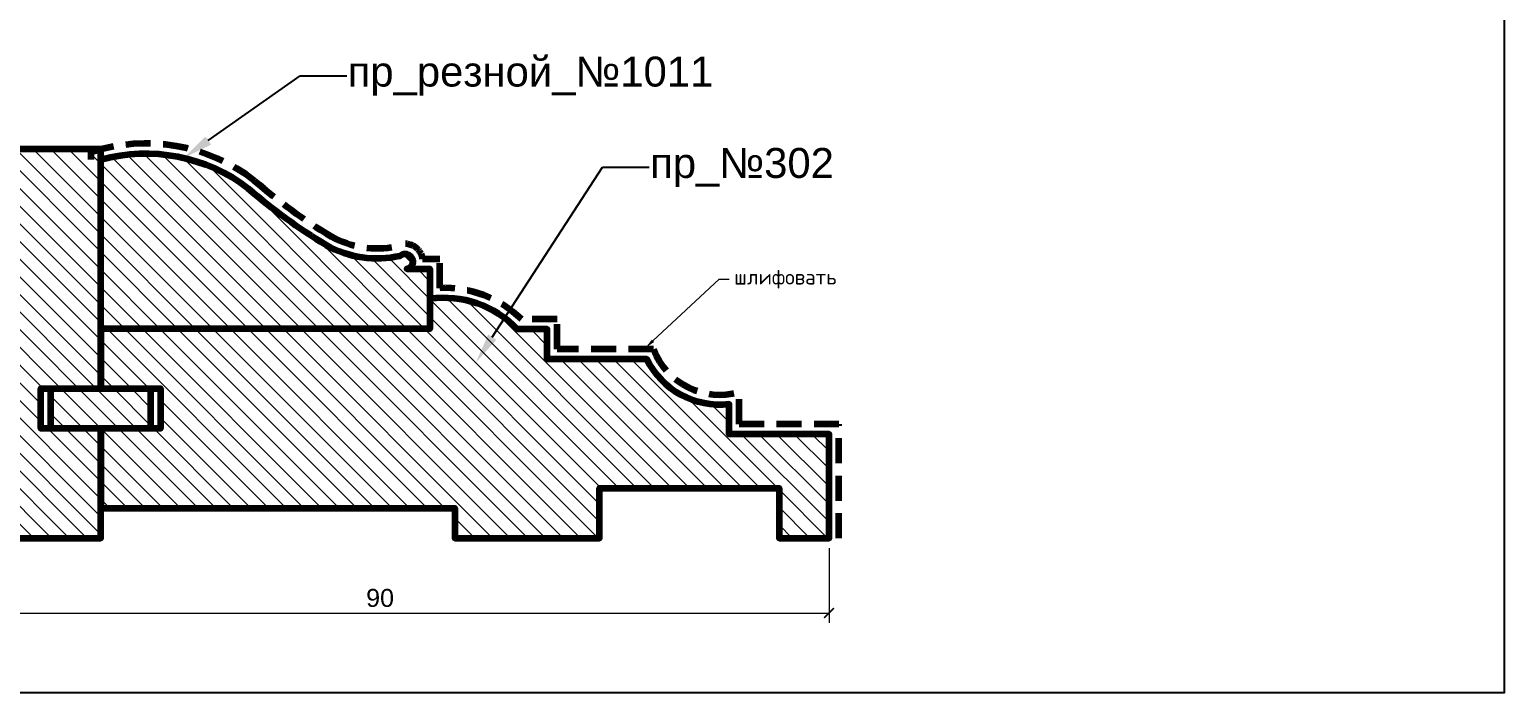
# Model space of a CAD drawing. Header units: millimetres. Extents: x 328 to 553, y -1911 to -1761.
# Drawn here: x 405.5 to 553.4, y -1910.7 to -1844.3 of the extents above; entities that cross this region are included whole.
import ezdxf
from ezdxf import colors
from ezdxf.entities.mleader import LeaderData, LeaderLine
from ezdxf.math import Vec2, Vec3

# ---------------------------------------------------------------- set-up
doc = ezdxf.new("R2010")
doc.units = ezdxf.units.MM
doc.linetypes.add('HIDDEN', pattern=[0.375, 0.25, -0.125])
doc.layers.add('Outside panel', color=7, linetype='Continuous', lineweight=18, true_color=0x7f5e57)
doc.layers.add('линия 50', color=1, linetype='Continuous', lineweight=100)
doc.layers.add('служебный слой РАЗМЕРЫ', color=7, linetype='Continuous', lineweight=9)
doc.layers.add('размеры в модели', color=7, linetype='Continuous')
doc.styles.get("Standard").update_dxf_attribs({"font": 'arial.ttf'})
doc.styles.add('ЕСКД профили текст', font='isocpeur.ttf')
doc.dimstyles.new('M_1', dxfattribs={"dimtxt": 1.8, "dimasz": 1, "dimexe": 1, "dimexo": 1, "dimgap": 0.6, "dimtad": 1, "dimdec": 0, "dimdsep": 46, "dimtxsty": 'Standard', "dimblk": 'ARCHTICK', "dimcen": -5, "dimclrd": 7, "dimclre": 7, "dimclrt": 7, "dimadec": 0, "dimazin": 0, "dimtfac": 1, "dimtdec": 0, "dimtmove": 0, "dimatfit": 3, "dimfxl": 1, "dimtolj": 1, "dimtzin": 0, "dimlwd": 5, "dimlwe": 5, "dimarcsym": 0})
pattern_1 = [(135, (-310931.3890992785, 89374.59559356763), (-0.8838834764831844, -0.8838834764831844), [])]

# ---------------------------------------------------------------- blocks, each defined once
blk = doc.blocks.new('_ArchTick')
at = {"color": 0, "linetype": 'ByBlock', "const_width": 0.15}
blk.add_lwpolyline([(-0.5, -0.5), (0.5, 0.5)], dxfattribs=at)

msp = doc.modelspace()

# ---------------------------------------------------------------- hatches: boundary and pattern name
at = {"layer": 'Outside panel', "ltscale": 1000}
h = msp.add_hatch(dxfattribs=at)
h.set_pattern_fill('ANSI31', color=5, scale=10, angle=90)
h.set_pattern_definition(pattern_1)
h.paths.add_polyline_path([(412.6815266588528, -1884.260447495501), (406.6815266590274, -1884.260447495413), (406.6815266589692, -1880.260447495457), (412.6815266589692, -1880.260447495457), (412.6815290862869, -1856.282283552951), (395.6815290862869, -1856.282283552951), (395.6815266589692, -1895.238608497835), (412.6815266589692, -1895.238608497835)])
h = msp.add_hatch(dxfattribs=at)
h.set_pattern_fill('ANSI31', color=256, scale=10, angle=90)
h.set_pattern_definition(pattern_1)
edge = h.paths.add_edge_path()
edge.add_arc((417.1959260318836, -1873.557604713991), 16.84595581271743, 52.40272443011601, 105.5441714501502)
edge.add_line((412.6815266590274, -1857.327804174653), (412.6815271193336, -1874.282280461572))
edge.add_line((412.6815271193336, -1874.282280461572), (445.6815266590274, -1874.282284279834))
edge.add_line((445.6815266590274, -1874.282284279834), (445.6815266590274, -1868.282284279834))
edge.add_line((445.6815266590274, -1868.282284279834), (443.3593662716739, -1868.282284279834))
edge.add_arc((443.1920429145393, -1867.530302436979), 0.7703725058882243, 282.5445103671722, 491.209210467717)
edge.add_arc((440.3684633717348, -1856.822276007064), 10.389896884081, 240.8063925482159, 282.88022514625686, ccw=False)
edge.add_arc((464.2901697850612, -1817.729235256746), 56.21461589255413, 229.0859792025437, 238.9561863594104, ccw=False)
h = msp.add_hatch(dxfattribs=at)
h.set_pattern_fill('ANSI31', color=256, scale=10, angle=90)
h.set_pattern_definition(pattern_1)
edge = h.paths.add_edge_path()
edge.add_line((467.4320258862863, -1877.31806584989), (457.4320258862863, -1877.31806584989))
edge.add_line((457.4320258862863, -1877.31806584989), (457.4320258862863, -1874.31806584989))
edge.add_line((457.4320258862863, -1874.31806584989), (454.4320258862863, -1874.31806584989))
edge.add_arc((447.1016465628927, -1881.31819905476), 10.13589295084389, 43.67985459444988, 98.05409701104827)
edge.add_line((445.6815266590274, -1871.282284279834), (445.6815266590274, -1874.282284279834))
edge.add_line((445.6815266590274, -1874.282284279834), (412.6815266590274, -1874.282284279834))
edge.add_line((412.6815266590274, -1874.282284279834), (412.6815266589692, -1880.260447495457))
edge.add_line((412.6815266589692, -1880.260447495457), (418.6815266590274, -1880.260447495457))
edge.add_line((418.6815266590274, -1880.260447495457), (418.6815266590274, -1884.260447495457))
edge.add_line((418.6815266590274, -1884.260447495457), (412.6815266588528, -1884.260447495457))
edge.add_line((412.6815266588528, -1884.260447495457), (412.6815266587946, -1892.23861071108))
edge.add_line((412.6815266587946, -1892.23861071108), (448.1815266583289, -1892.238609226784))
edge.add_line((448.1815266583872, -1892.238609226784), (448.1815266583289, -1895.238609224732))
edge.add_line((448.1815266582707, -1895.238609224718), (462.6815266583289, -1895.238610712637))
edge.add_line((462.6815266583289, -1895.238610712637), (462.6815266583289, -1890.238609225751))
edge.add_line((462.6815266583289, -1890.238609225751), (480.6815266583289, -1890.238609225751))
edge.add_line((480.6815266583289, -1890.238609225751), (480.6815266583289, -1895.238609954089))
edge.add_line((480.6815266583289, -1895.238609954089), (485.681529085181, -1895.23860995422))
edge.add_line((485.681529085181, -1895.23860995422), (485.6815266585618, -1884.827322164419))
edge.add_line((485.6815266585036, -1884.827322164419), (475.6815364968788, -1884.827322164419))
edge.add_line((475.6815364968788, -1884.827322164419), (475.6815364968788, -1881.827322164419))
edge.add_arc((474.7296924577968, -1873.767975150826), 8.115360827483489, 205.9414989071294, 276.7356792900267, ccw=False)
h = msp.add_hatch(dxfattribs=at)
h.set_pattern_fill('ANSI31', color=5, scale=10, angle=90)
h.set_pattern_definition(pattern_1)
h.paths.add_polyline_path([(407.6815266589692, -1880.260447495413), (417.6815266589692, -1880.260447495413), (417.6815266589692, -1884.260447495413), (407.6815266589692, -1884.260447495413)])

# ---------------------------------------------------------------- linework, layer by layer
at = {"color": 6, "ltscale": 1000}
msp.add_lwpolyline([(328.3946815304225, -1910.701519339098), (553.3946815304225, -1910.701519339098), (553.3946815304225, -1760.701519339098), (328.3946815304225, -1760.701519339098)], close=True, dxfattribs=at)
at = {"layer": 'линия 50', "color": 7}
msp.add_lwpolyline([(412.6815266587946, -1884.260447495501), (406.6815266589692, -1884.260447495413), (406.6815266589692, -1880.260447495457), (412.6815266589692, -1880.260447495457), (412.6815290862869, -1856.282283552951), (395.6815290862869, -1856.282283552951), (395.6815266589692, -1895.238608497835), (412.6815266589692, -1895.238608497835), (412.6815266587946, -1884.260447495501)], dxfattribs=at)
at = {"layer": 'линия 50', "color": 1, "linetype": 'HIDDEN', "ltscale": 10, "true_color": 0xff0909}
msp.add_lwpolyline([(486.6815192468057, -1895.23868286518), (486.6815273703833, -1883.827394363485), (476.6815266585036, -1883.827394363485), (476.6815266585036, -1880.610463922436, -0.3884751712400353), (468.0869875992357, -1876.318138048955), (458.432016047911, -1876.318138048955), (458.432016047911, -1873.318138048955), (454.8479894480261, -1873.318138048955, 0.204537417098513), (446.6815168206522, -1870.190305982513), (446.6815168206522, -1867.2823564789), (444.9449465946818, -1867.2823564789, 0.538468167295962), (442.273413763236, -1866.01698196806, -0.1799381518526261), (435.8022258228448, -1865.027208228683, -0.0431476253574438), (428.1072253329039, -1859.436010165358, 0.2478962061720784), (411.6815168206522, -1856.585065492691), (411.6815168206522, -1857.329955598223)], format="xyb", dxfattribs=at)
at = {"layer": 'линия 50', "color": 7}
for points in [[(412.6815266590274, -1868.282284279834), (412.6815266590274, -1857.327804174653, -0.2361202371186833), (427.4737698430254, -1860.210239661756, 0.04309354918412824), (435.3006637520448, -1865.892411853725, 0.1856722865447769), (442.684513492306, -1866.950744257527), (442.684513492306, -1866.950744257527, -1.287621886145922), (443.3593662716739, -1868.282284279834), (445.6815266590274, -1868.282284279834), (445.6815266590274, -1874.282284279834), (412.6815271193336, -1874.282280461572), (412.6815266590274, -1857.327804174653)], [(485.6815364968788, -1884.827322164419), (485.6815364968788, -1884.827322164419), (485.6815364968788, -1884.827322164419), (475.6815364968788, -1884.827322164419), (475.6815364968788, -1881.827322164419, -0.3191127304520791), (467.4320258862863, -1877.31806584989), (457.4320258862863, -1877.31806584989), (457.4320258862863, -1874.31806584989), (454.4320258862863, -1874.31806584989, 0.2418064976617539), (445.6815266590274, -1871.282284279834), (445.6815266590274, -1874.282284279834), (445.6815266590274, -1874.282284279834), (445.6815266590274, -1874.282284279834), (412.6815266590274, -1874.282284279834), (412.6815266590274, -1874.282284279834), (412.6815266590274, -1874.282284279834), (412.6815266590274, -1874.282284279834), (412.6815266590274, -1874.282284279834), (412.6815266590274, -1874.282284279834), (412.6815266590274, -1874.282284279834), (412.6815266589692, -1880.260447495457), (418.6815266590274, -1880.260447495457), (418.6815266590274, -1884.260447495457), (412.6815266588528, -1884.260447495457), (412.6815266587946, -1892.23861071108), (412.6815266587946, -1892.23861071108), (412.6815266587946, -1892.23861071108), (448.1815266583872, -1892.238609226784), (448.1815266582707, -1895.238609224718), (462.6815266583289, -1895.238610712637), (462.6815266583289, -1890.238609225751), (480.6815266583289, -1890.238609225751), (480.6815266583289, -1895.23861071092), (480.681529085181, -1895.238609954089), (485.681529085181, -1895.23860995422), (485.6815266585036, -1884.827322164419)]]:
    msp.add_lwpolyline(points, format="xyb", dxfattribs=at)
msp.add_lwpolyline([(407.6815266589692, -1880.260447495413), (417.6815266589692, -1880.260447495413), (417.6815266589692, -1884.260447495413), (407.6815266589692, -1884.260447495413)], close=True, dxfattribs=at)

# ---------------------------------------------------------------- dimensions: what is measured, and where the dimension line sits
at = {"layer": 'размеры в модели', "color": 5, "ltscale": 1000}
msp.add_linear_dim(base=(485.6815290851227, -1902.741444356259), p1=(395.6815266589692, -1895.238608497835), p2=(485.6815290851227, -1895.238609224849), dimstyle='M_1', dxfattribs=at).render()

# ---------------------------------------------------------------- leaders
at = {"layer": 'размеры в модели', "color": 7, "ltscale": 1000}
ml = msp.add_multileader_mtext('Standard', dxfattribs=at)
ml.set_content('\\A1;пр_резной_№1011', color=7)
ml.set_leader_properties()
ml.build(insert=Vec2(0, 0))
ml.multileader.update_dxf_attribs({"text_right_attachment_type": 6, "dogleg_length": 0.36, "arrow_head_size": 3})
ctx = ml.context
ctx.base_point, ctx.char_height, ctx.arrow_head_size, ctx.landing_gap_size, ctx.plane_origin = Vec3(437.3462690589507, -1848.924672975496), 3, 3, 0.09, Vec3(393.9446131656005, -1871.081092845707)
ctx.right_attachment = 6
notes = []
notes.append((ctx, [(1, (1, 1, 0), (432.6701846948708, -1848.924672975496), (1, 0), 4.676084364079871, [(0, [(421.0096149050223, -1857.149009270681)], 0, [])])]))
ctx.mtext.insert, ctx.mtext.flow_direction = Vec3(437.4362690589507, -1847.008233684909), 5
ml = msp.add_multileader_mtext('Standard', dxfattribs=at)
ml.set_content('\\A1;пр_№302', color=7)
ml.set_leader_properties()
ml.build(insert=Vec2(0, 0))
ml.multileader.update_dxf_attribs({"text_right_attachment_type": 6, "dogleg_length": 0.36, "arrow_head_size": 3})
ctx = ml.context
ctx.base_point, ctx.char_height, ctx.arrow_head_size, ctx.landing_gap_size, ctx.plane_origin = Vec3(467.6668214147461, -1858.078334770515), 3, 3, 0.09, Vec3(433.2759524649882, -1876.784430324144)
ctx.right_attachment = 6
notes.append((ctx, [(1, (1, 1, 0), (462.9907370506662, -1858.078334770515), (1, 0), 4.676084364079871, [(0, [(450.2940780843783, -1877.627828177036)], 0, [])])]))
ctx.mtext.insert, ctx.mtext.flow_direction = Vec3(467.7568214147461, -1856.161895479928), 5
at = {"layer": 'служебный слой РАЗМЕРЫ'}
ml = msp.add_multileader_mtext('Standard', dxfattribs=at)
ml.set_content('\\A1;шлифовать', color=256, style='ЕСКД профили текст')
ml.set_leader_properties(color=256, linetype='ByLayer', lineweight=-1)
ml.build(insert=Vec2(0, 0))
ml.multileader.update_dxf_attribs({"dogleg_length": 1, "arrow_head_size": 1})
ctx = ml.context
ctx.base_point, ctx.char_height, ctx.arrow_head_size, ctx.landing_gap_size, ctx.plane_origin = Vec3(475.6671270843035, -1869.312429920086), 1.5, 1, 0.5, Vec3(493.2429400642577, -1839.052940848604)
notes.append((ctx, [(1, (1, 1, 0), (474.6671270843035, -1869.312429920086), (1, 0), 1, [(0, [(467.304048794409, -1876.157300807754)], 0, [])])]))
ctx.mtext.insert, ctx.mtext.flow_direction = Vec3(476.1671270843035, -1868.337429920086), 5
for ctx, leaders in notes:
    for number, flags, end, landing, length, lines in leaders:
        leader = LeaderData()
        leader.index, (leader.has_last_leader_line, leader.has_dogleg_vector, leader.attachment_direction) = number, flags
        leader.last_leader_point, leader.dogleg_vector, leader.dogleg_length = Vec3(end), Vec3(landing), length
        for number, points, colour, breaks in lines:
            line = LeaderLine()
            line.index, line.vertices, line.color, line.breaks = number, Vec3.list(points), colors.encode_raw_color(colour), breaks
            leader.lines.append(line)
        ctx.leaders.append(leader)

doc.saveas('drawing.dxf')
